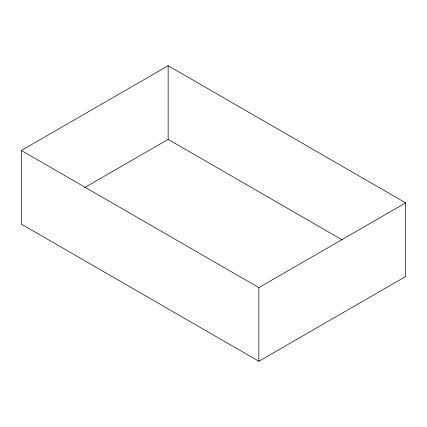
<?xml version="1.0" encoding="UTF-8"?>
<svg xmlns="http://www.w3.org/2000/svg" width="427" height="427" viewBox="0 0 427 427"><rect width="100%" height="100%" fill="white"/><g stroke="black" fill="none" stroke-linecap="round" stroke-linejoin="round"><path stroke-width="0.64" d="M21.35 150.485L168.142 65.737L405.65 202.862L405.65 276.515L258.858 361.263L21.35 224.138L21.35 150.485L258.858 287.611L405.65 202.862M84.669 187.581L168.142 139.389L342.235 239.905M258.858 287.611L258.858 361.263M168.142 65.737L168.142 139.389"/></g></svg>
